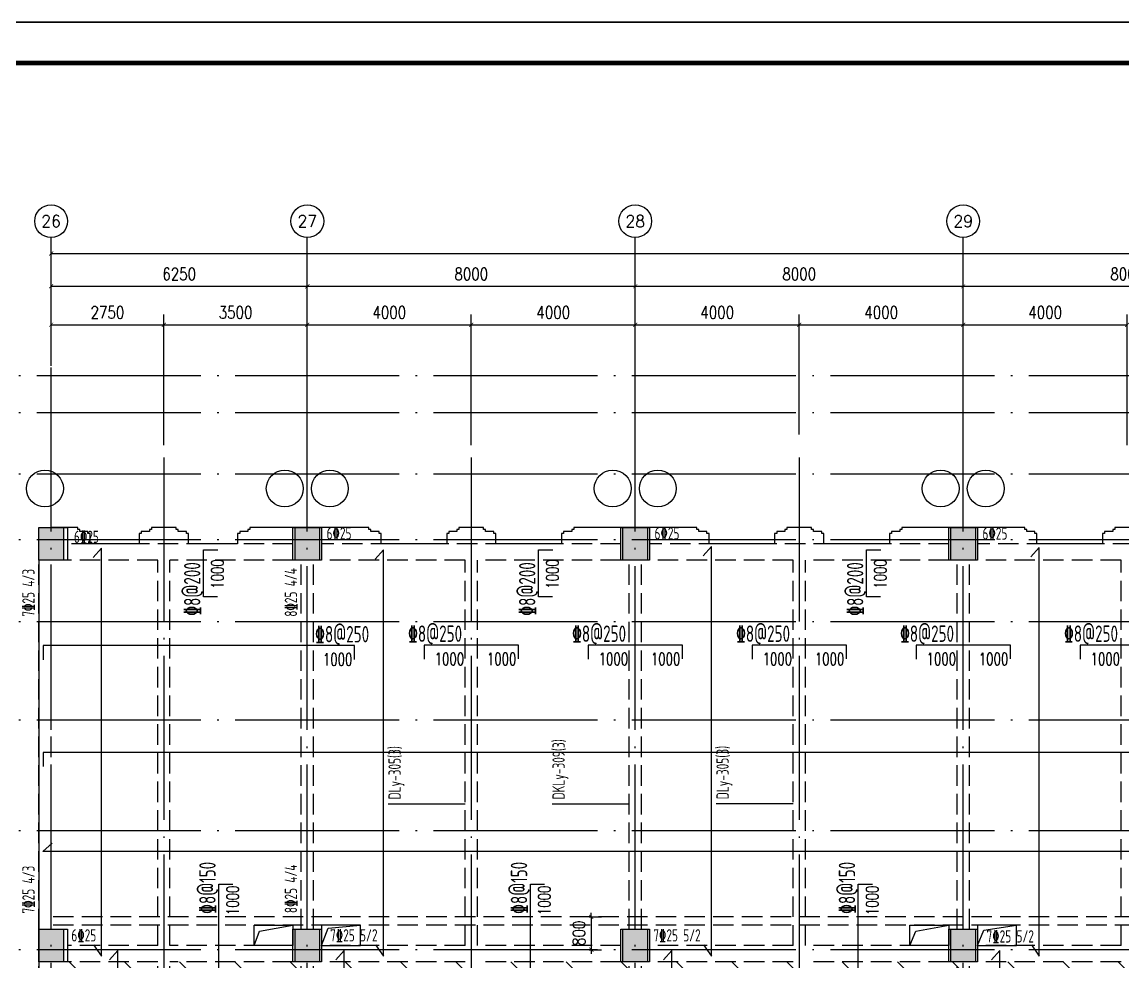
# Model space of a CAD drawing. Header units: millimetres. Extents: x 2998490 to 15040601, y 444546 to 7822218.
# Drawn here: x 14857013 to 14883870, y 7631032 to 7653964 of the extents above; entities that cross this region are included whole.
import ezdxf
from ezdxf.enums import TextEntityAlignment as Align

# ---------------------------------------------------------------- set-up
doc = ezdxf.new("R2010")
doc.units = ezdxf.units.MM
doc.header["$LTSCALE"] = 2000
doc.linetypes.add('DASH', pattern=[0.35, 0.25, -0.1])
doc.linetypes.add('DOTE', pattern=[2.42, 2, -0.2, 0.02, -0.2])
for name, color, linetype in [('3-AXIS', 3, 'Continuous'), ('3-AXIS_TEXT', 7, 'Continuous'), ('3-ban', 84, 'Continuous'), ('3-ban-hatch', 9, 'Continuous'), ('3-ban-rein', 1, 'Continuous'), ('3-ban-TEXT', 7, 'Continuous'), ('3-column-DOWN', 232, 'Continuous'), ('3-COLUMN-UP', 2, 'Continuous'), ('3-dote', 43, 'DOTE'), ('3-HATCH', 8, 'Continuous'), ('3-liang-rein-X', 54, 'Continuous'), ('3-liang-rein-Y', 130, 'Continuous'), ('3-liang-R截面-Y', 70, 'Continuous'), ('3-liang-s-1', 44, 'Continuous'), ('3-liang-xu', 120, 'DASH'), ('3-装饰线脚', 7, 'Continuous'), ('AXIS', 3, 'Continuous'), ('AXIS_TEXT', 7, 'Continuous'), ('图框', 7, 'Continuous')]:
    doc.layers.add(name, color=color, linetype=linetype)
doc.layers.add('3-零部件', color=73, linetype='Continuous', lineweight=5)
doc.styles.add('_TCH_AXIS', font='COMPLEX', dxfattribs={"bigfont": 'GBCBIG'})
doc.styles.add('COMPLEX', font='COMPLEX')
doc.styles.add('DIM_FONT', font='SIMPLEX', dxfattribs={"width": 0.8, "bigfont": 'HZTXT'})
doc.styles.add('TJ1', font='tj-romans1.shx', dxfattribs={"width": 0.8, "bigfont": 'tj-hztxt1.shx'})
doc.styles.add('TSSD_Rein', font='Tssdeng.shx', dxfattribs={"width": 0.7, "bigfont": 'hztxt.shx'})
doc.dimstyles.new('DIMN100', dxfattribs={"dimtxt": 300, "dimasz": 100, "dimexe": 250, "dimexo": 300, "dimgap": 150, "dimtad": 1, "dimdec": 0, "dimzin": 0, "dimdsep": 46, "dimtxsty": 'DIM_FONT', "dimblk": 'ARCHTICK', "dimcen": 0.09, "dimclrt": 7, "dimazin": 2, "dimtfac": 1, "dimtdec": 0, "dimtix": 1, "dimtmove": 2, "dimatfit": 3, "dimldrblk": 'ARCHTICK', "dimfxl": 0, "dimtolj": 1, "dimtzin": 0, "dimarcsym": 0})

# ---------------------------------------------------------------- blocks, each defined once
blk = doc.blocks.new('TJAD_TK_A0')
at = {"layer": '图框'}
for p, q in [((2162, 399.3), (973, 399.3)), ((973, -441.7), (2162, -441.7))]:
    blk.add_line(p, q, dxfattribs=at)
at = {"layer": '图框', "const_width": 1.2}
blk.add_lwpolyline([(2152, -431.7), (2152, 389.3), (998, 389.3), (998, -431.7)], close=True, dxfattribs=at)
blk = doc.blocks.new('_ArchTick')
at = {"color": 0, "linetype": 'ByBlock', "const_width": 0.15}
blk.add_lwpolyline([(-0.5, -0.5), (0.5, 0.5)], dxfattribs=at)
blk = doc.blocks.new('*D621')
at = {"layer": 'AXIS', "color": 0, "lineweight": -2}
for p, q in [((14857722, 7646376), (14857722, 7647766)), ((14863972, 7646376), (14863972, 7647766)), ((14857722, 7647516), (14863972, 7647516))]:
    blk.add_line(p, q, dxfattribs=at)
at = {"layer": 'Defpoints', "color": 0}
for p in [(14863972, 7647516), (14857722, 7646076), (14863972, 7646076)]:
    blk.add_point(p, dxfattribs=at)
at = {"layer": 'AXIS', "color": 0, "lineweight": -2, "xscale": 100, "yscale": 100, "zscale": 100, "rotation": 180}
blk.add_blockref('_ArchTick', (14857722, 7647516), dxfattribs=at)
at = {"layer": 'AXIS', "color": 0, "lineweight": -2, "xscale": 100, "yscale": 100, "zscale": 100}
blk.add_blockref('_ArchTick', (14863972, 7647516), dxfattribs=at)
at = {"layer": 'AXIS', "color": 7, "insert": (14860847, 7647816), "char_height": 300, "attachment_point": 5, "style": 'DIM_FONT'}
blk.add_mtext('\\A1;6250', dxfattribs=at)
blk = doc.blocks.new('*D622')
at = {"layer": 'AXIS', "color": 0, "lineweight": -2}
for p, q in [((14863972, 7646376), (14863972, 7647766)), ((14871972, 7646376), (14871972, 7647766)), ((14863972, 7647516), (14871972, 7647516))]:
    blk.add_line(p, q, dxfattribs=at)
at = {"layer": 'Defpoints', "color": 0}
for p in [(14871972, 7647516), (14863972, 7646076), (14871972, 7646076)]:
    blk.add_point(p, dxfattribs=at)
at = {"layer": 'AXIS', "color": 0, "lineweight": -2, "xscale": 100, "yscale": 100, "zscale": 100, "rotation": 180}
blk.add_blockref('_ArchTick', (14863972, 7647516), dxfattribs=at)
at = {"layer": 'AXIS', "color": 0, "lineweight": -2, "xscale": 100, "yscale": 100, "zscale": 100}
blk.add_blockref('_ArchTick', (14871972, 7647516), dxfattribs=at)
at = {"layer": 'AXIS', "color": 7, "insert": (14867972, 7647816), "char_height": 300, "attachment_point": 5, "style": 'DIM_FONT'}
blk.add_mtext('\\A1;8000', dxfattribs=at)
blk = doc.blocks.new('*D623')
at = {"layer": 'AXIS', "color": 0, "lineweight": -2}
for p, q in [((14871972, 7646376), (14871972, 7647766)), ((14879972, 7646376), (14879972, 7647766)), ((14871972, 7647516), (14879972, 7647516))]:
    blk.add_line(p, q, dxfattribs=at)
at = {"layer": 'Defpoints', "color": 0}
for p in [(14879972, 7647516), (14871972, 7646076), (14879972, 7646076)]:
    blk.add_point(p, dxfattribs=at)
at = {"layer": 'AXIS', "color": 0, "lineweight": -2, "xscale": 100, "yscale": 100, "zscale": 100, "rotation": 180}
blk.add_blockref('_ArchTick', (14871972, 7647516), dxfattribs=at)
at = {"layer": 'AXIS', "color": 0, "lineweight": -2, "xscale": 100, "yscale": 100, "zscale": 100}
blk.add_blockref('_ArchTick', (14879972, 7647516), dxfattribs=at)
at = {"layer": 'AXIS', "color": 7, "insert": (14875972, 7647816), "char_height": 300, "attachment_point": 5, "style": 'DIM_FONT'}
blk.add_mtext('\\A1;8000', dxfattribs=at)
blk = doc.blocks.new('*D624')
at = {"layer": 'AXIS', "color": 0, "lineweight": -2}
for p, q in [((14879972, 7646376), (14879972, 7647766)), ((14887972, 7646376), (14887972, 7647766)), ((14879972, 7647516), (14887972, 7647516))]:
    blk.add_line(p, q, dxfattribs=at)
at = {"layer": 'Defpoints', "color": 0}
for p in [(14887972, 7647516), (14879972, 7646076), (14887972, 7646076)]:
    blk.add_point(p, dxfattribs=at)
at = {"layer": 'AXIS', "color": 0, "lineweight": -2, "xscale": 100, "yscale": 100, "zscale": 100, "rotation": 180}
blk.add_blockref('_ArchTick', (14879972, 7647516), dxfattribs=at)
at = {"layer": 'AXIS', "color": 0, "lineweight": -2, "xscale": 100, "yscale": 100, "zscale": 100}
blk.add_blockref('_ArchTick', (14887972, 7647516), dxfattribs=at)
at = {"layer": 'AXIS', "color": 7, "insert": (14883972, 7647816), "char_height": 300, "attachment_point": 5, "style": 'DIM_FONT'}
blk.add_mtext('\\A1;8000', dxfattribs=at)
blk = doc.blocks.new('*D635')
at = {"layer": 'AXIS', "color": 0, "lineweight": -2}
for p, q in [((14857722, 7645576), (14857722, 7648566)), ((14933972, 7645576), (14933972, 7648566)), ((14857722, 7648316), (14933972, 7648316))]:
    blk.add_line(p, q, dxfattribs=at)
at = {"layer": 'Defpoints', "color": 0}
for p in [(14933972, 7648316), (14857722, 7645276), (14933972, 7645276)]:
    blk.add_point(p, dxfattribs=at)
at = {"layer": 'AXIS', "color": 0, "lineweight": -2, "xscale": 100, "yscale": 100, "zscale": 100, "rotation": 180}
blk.add_blockref('_ArchTick', (14857722, 7648316), dxfattribs=at)
at = {"layer": 'AXIS', "color": 0, "lineweight": -2, "xscale": 100, "yscale": 100, "zscale": 100}
blk.add_blockref('_ArchTick', (14933972, 7648316), dxfattribs=at)
at = {"layer": 'AXIS', "color": 7, "insert": (14895847, 7648616), "char_height": 300, "attachment_point": 5, "style": 'DIM_FONT'}
blk.add_mtext('\\A1;76250', dxfattribs=at)
blk = doc.blocks.new('_AXISO')
blk.add_circle((0, 0), 0.5)
at = {"layer": '3-AXIS_TEXT', "style": 'COMPLEX', "width": 1.041667}
blk.add_attdef('A', text='', height=0.56, dxfattribs=at).set_placement((-0.25, -0.28), (0.25, -0.28), align=Align.FIT)
blk = doc.blocks.new('*D1510')
at = {"layer": '3-零部件', "color": 0, "lineweight": -2}
for p, q in [((14857722, 7645632), (14857722, 7646828)), ((14860472, 7643638), (14860472, 7646828)), ((14857722, 7646578), (14860472, 7646578))]:
    blk.add_line(p, q, dxfattribs=at)
at = {"layer": 'Defpoints', "color": 0}
for p in [(14860472, 7646578), (14857722, 7645332), (14860472, 7643338)]:
    blk.add_point(p, dxfattribs=at)
at = {"layer": '3-零部件', "color": 0, "lineweight": -2, "xscale": 100, "yscale": 100, "zscale": 100, "rotation": 180}
blk.add_blockref('_ArchTick', (14857722, 7646578), dxfattribs=at)
at = {"layer": '3-零部件', "color": 0, "lineweight": -2, "xscale": 100, "yscale": 100, "zscale": 100}
blk.add_blockref('_ArchTick', (14860472, 7646578), dxfattribs=at)
at = {"layer": '3-零部件', "color": 7, "insert": (14859097, 7646878), "char_height": 300, "attachment_point": 5, "style": 'DIM_FONT'}
blk.add_mtext('\\A1;2750', dxfattribs=at)
blk = doc.blocks.new('*D1511')
at = {"layer": '3-零部件', "color": 0, "lineweight": -2}
for p, q in [((14860472, 7643638), (14860472, 7646828)), ((14863972, 7645199), (14863972, 7646828)), ((14860472, 7646578), (14863972, 7646578))]:
    blk.add_line(p, q, dxfattribs=at)
at = {"layer": 'Defpoints', "color": 0}
for p in [(14863972, 7646578), (14863972, 7644899), (14860472, 7643338)]:
    blk.add_point(p, dxfattribs=at)
at = {"layer": '3-零部件', "color": 0, "lineweight": -2, "xscale": 100, "yscale": 100, "zscale": 100, "rotation": 180}
blk.add_blockref('_ArchTick', (14860472, 7646578), dxfattribs=at)
at = {"layer": '3-零部件', "color": 0, "lineweight": -2, "xscale": 100, "yscale": 100, "zscale": 100}
blk.add_blockref('_ArchTick', (14863972, 7646578), dxfattribs=at)
at = {"layer": '3-零部件', "color": 7, "insert": (14862222, 7646878), "char_height": 300, "attachment_point": 5, "style": 'DIM_FONT'}
blk.add_mtext('\\A1;3500', dxfattribs=at)
blk = doc.blocks.new('*D1512')
at = {"layer": '3-零部件', "color": 0, "lineweight": -2}
for p, q in [((14863972, 7645199), (14863972, 7646828)), ((14867972, 7643638), (14867972, 7646828)), ((14863972, 7646578), (14867972, 7646578))]:
    blk.add_line(p, q, dxfattribs=at)
at = {"layer": 'Defpoints', "color": 0}
for p in [(14867972, 7646578), (14863972, 7644899), (14867972, 7643338)]:
    blk.add_point(p, dxfattribs=at)
at = {"layer": '3-零部件', "color": 0, "lineweight": -2, "xscale": 100, "yscale": 100, "zscale": 100, "rotation": 180}
blk.add_blockref('_ArchTick', (14863972, 7646578), dxfattribs=at)
at = {"layer": '3-零部件', "color": 0, "lineweight": -2, "xscale": 100, "yscale": 100, "zscale": 100}
blk.add_blockref('_ArchTick', (14867972, 7646578), dxfattribs=at)
at = {"layer": '3-零部件', "color": 7, "insert": (14865972, 7646878), "char_height": 300, "attachment_point": 5, "style": 'DIM_FONT'}
blk.add_mtext('\\A1;4000', dxfattribs=at)
blk = doc.blocks.new('*D1513')
at = {"layer": '3-零部件', "color": 0, "lineweight": -2}
for p, q in [((14867972, 7643638), (14867972, 7646828)), ((14871972, 7643902), (14871972, 7646828)), ((14867972, 7646578), (14871972, 7646578))]:
    blk.add_line(p, q, dxfattribs=at)
at = {"layer": 'Defpoints', "color": 0}
for p in [(14871972, 7646578), (14871972, 7643602), (14867972, 7643338)]:
    blk.add_point(p, dxfattribs=at)
at = {"layer": '3-零部件', "color": 0, "lineweight": -2, "xscale": 100, "yscale": 100, "zscale": 100, "rotation": 180}
blk.add_blockref('_ArchTick', (14867972, 7646578), dxfattribs=at)
at = {"layer": '3-零部件', "color": 0, "lineweight": -2, "xscale": 100, "yscale": 100, "zscale": 100}
blk.add_blockref('_ArchTick', (14871972, 7646578), dxfattribs=at)
at = {"layer": '3-零部件', "color": 7, "insert": (14869972, 7646878), "char_height": 300, "attachment_point": 5, "style": 'DIM_FONT'}
blk.add_mtext('\\A1;4000', dxfattribs=at)
blk = doc.blocks.new('*D1514')
at = {"layer": '3-零部件', "color": 0, "lineweight": -2}
for p, q in [((14871972, 7643902), (14871972, 7646828)), ((14875972, 7643902), (14875972, 7646828)), ((14871972, 7646578), (14875972, 7646578))]:
    blk.add_line(p, q, dxfattribs=at)
at = {"layer": 'Defpoints', "color": 0}
for p in [(14875972, 7646578), (14871972, 7643602), (14875972, 7643602)]:
    blk.add_point(p, dxfattribs=at)
at = {"layer": '3-零部件', "color": 0, "lineweight": -2, "xscale": 100, "yscale": 100, "zscale": 100, "rotation": 180}
blk.add_blockref('_ArchTick', (14871972, 7646578), dxfattribs=at)
at = {"layer": '3-零部件', "color": 0, "lineweight": -2, "xscale": 100, "yscale": 100, "zscale": 100}
blk.add_blockref('_ArchTick', (14875972, 7646578), dxfattribs=at)
at = {"layer": '3-零部件', "color": 7, "insert": (14873972, 7646878), "char_height": 300, "attachment_point": 5, "style": 'DIM_FONT'}
blk.add_mtext('\\A1;4000', dxfattribs=at)
blk = doc.blocks.new('*D1515')
at = {"layer": '3-零部件', "color": 0, "lineweight": -2}
for p, q in [((14875972, 7643902), (14875972, 7646828)), ((14879972, 7644273), (14879972, 7646828)), ((14875972, 7646578), (14879972, 7646578))]:
    blk.add_line(p, q, dxfattribs=at)
at = {"layer": 'Defpoints', "color": 0}
for p in [(14879972, 7646578), (14879972, 7643973), (14875972, 7643602)]:
    blk.add_point(p, dxfattribs=at)
at = {"layer": '3-零部件', "color": 0, "lineweight": -2, "xscale": 100, "yscale": 100, "zscale": 100, "rotation": 180}
blk.add_blockref('_ArchTick', (14875972, 7646578), dxfattribs=at)
at = {"layer": '3-零部件', "color": 0, "lineweight": -2, "xscale": 100, "yscale": 100, "zscale": 100}
blk.add_blockref('_ArchTick', (14879972, 7646578), dxfattribs=at)
at = {"layer": '3-零部件', "color": 7, "insert": (14877972, 7646878), "char_height": 300, "attachment_point": 5, "style": 'DIM_FONT'}
blk.add_mtext('\\A1;4000', dxfattribs=at)
blk = doc.blocks.new('*D1516')
at = {"layer": '3-零部件', "color": 0, "lineweight": -2}
for p, q in [((14879972, 7644273), (14879972, 7646828)), ((14883972, 7643638), (14883972, 7646828)), ((14879972, 7646578), (14883972, 7646578))]:
    blk.add_line(p, q, dxfattribs=at)
at = {"layer": 'Defpoints', "color": 0}
for p in [(14883972, 7646578), (14879972, 7643973), (14883972, 7643338)]:
    blk.add_point(p, dxfattribs=at)
at = {"layer": '3-零部件', "color": 0, "lineweight": -2, "xscale": 100, "yscale": 100, "zscale": 100, "rotation": 180}
blk.add_blockref('_ArchTick', (14879972, 7646578), dxfattribs=at)
at = {"layer": '3-零部件', "color": 0, "lineweight": -2, "xscale": 100, "yscale": 100, "zscale": 100}
blk.add_blockref('_ArchTick', (14883972, 7646578), dxfattribs=at)
at = {"layer": '3-零部件', "color": 7, "insert": (14881972, 7646878), "char_height": 300, "attachment_point": 5, "style": 'DIM_FONT'}
blk.add_mtext('\\A1;4000', dxfattribs=at)
blk = doc.blocks.new('*D1872')
at = {"layer": '3-ban', "color": 0, "lineweight": -2}
for p, q in [((14870900, 7632132), (14870900, 7632232)), ((14870849, 7632132), (14871150, 7632132)), ((14870900, 7632132), (14870900, 7631332)), ((14870849, 7631332), (14871150, 7631332)), ((14870900, 7631332), (14870900, 7631232))]:
    blk.add_line(p, q, dxfattribs=at)
at = {"layer": 'Defpoints', "color": 0}
for p in [(14870549, 7632132), (14870549, 7631332), (14870900, 7631332)]:
    blk.add_point(p, dxfattribs=at)
at = {"layer": '3-ban', "color": 0, "lineweight": -2, "xscale": 100, "yscale": 100, "zscale": 100}
for p, rotation in [((14870900, 7632132), 270), ((14870900, 7631332), 90)]:
    blk.add_blockref('_ArchTick', p, dxfattribs=dict(at, rotation=rotation))
at = {"layer": '3-ban', "color": 7, "insert": (14870600, 7631732), "char_height": 300, "attachment_point": 5, "rotation": 90, "style": 'DIM_FONT'}
blk.add_mtext('\\A1;800', dxfattribs=at)

msp = doc.modelspace()

# ---------------------------------------------------------------- hatches: boundary and pattern name
at = {"layer": '3-ban-hatch'}
h = msp.add_hatch(dxfattribs=at)
h.set_pattern_fill('ANSI31', color=8, scale=300, style=0)
h.set_pattern_definition([(135, (29313031.1, -44193.7), (673.51921, 673.51921), [])])
h.paths.add_polyline_path([(14930272.2, 7627632.3), (14930272.2, 7634032.3), (14930861.1, 7634032.3), (14931365.9, 7634336.8), (14933969.3, 7636939.6), (14934198.4, 7637493.7), (14934198.4, 7641172.6), (14933968.1, 7641726.2), (14931366.1, 7644328.2), (14930812, 7644557.3), (14927132.6, 7644557.3), (14926578.6, 7644328), (14923976.9, 7641726.4), (14923747.2, 7641172.6), (14923747.2, 7639632.3), (14920272.2, 7639632.3), (14920272.2, 7634032.3), (14920272.2, 7631332.3), (14920272.2, 7631032.3), (14857422.2, 7631032.3), (14857422.2, 7627632.3)])
at = {"layer": '3-HATCH'}
for points in [[(14858022.2, 7640832.3), (14857422.2, 7640832.3), (14857422.2, 7641632.3), (14858022.2, 7641632.3)], [(14864272.2, 7640832.3), (14863672.2, 7640832.3), (14863672.2, 7641632.3), (14864272.2, 7641632.3)], [(14872272.2, 7640832.3), (14871672.2, 7640832.3), (14871672.2, 7641632.3), (14872272.2, 7641632.3)], [(14880272.2, 7640832.3), (14879672.2, 7640832.3), (14879672.2, 7641632.3), (14880272.2, 7641632.3)], [(14858022.2, 7631032.3), (14857422.2, 7631032.3), (14857422.2, 7631832.3), (14858022.2, 7631832.3)], [(14864272.2, 7631032.3), (14863672.2, 7631032.3), (14863672.2, 7631832.3), (14864272.2, 7631832.3)], [(14872272.2, 7631032.3), (14871672.2, 7631032.3), (14871672.2, 7631832.3), (14872272.2, 7631832.3)], [(14880272.2, 7631032.3), (14879672.2, 7631032.3), (14879672.2, 7631832.3), (14880272.2, 7631832.3)]]:
    msp.add_hatch(color=256, dxfattribs=at).paths.add_polyline_path(points)

# ---------------------------------------------------------------- linework, layer by layer
at = {"layer": '3-AXIS', "color": 15, "linetype": 'DOTE'}
for p, q in [((14857722.2, 7617332.3), (14857722.2, 7645987.2)), ((14863972.2, 7617332.3), (14863972.2, 7645987.2)), ((14871972.2, 7617332.3), (14871972.2, 7645987.2)), ((14879972.2, 7617332.3), (14879972.2, 7645987.2)), ((14933972.2, 7645332.3), (14854749, 7645332.3)), ((14933972.2, 7644432.3), (14854749, 7644432.3)), ((14933972.2, 7642932.3), (14854749, 7642932.3)), ((14933972.2, 7641332.3), (14854749, 7641332.3)), ((14933972.2, 7639332.3), (14854749, 7639332.3)), ((14933972.2, 7636932.3), (14854749, 7636932.3)), ((14933972.2, 7634232.3), (14854749, 7634232.3)), ((14933972.2, 7631332.3), (14854749, 7631332.3))]:
    msp.add_line(p, q, dxfattribs=at)
at = {"layer": '3-ban-rein'}
for points in [[(14858756.2, 7631448.4), (14858949.7, 7631174.7), (14858949.7, 7641126.3), (14858746.6, 7640896.9)], [(14861778.9, 7639939.8), (14861440.9, 7639939.8), (14861440.9, 7641089.8), (14861787, 7641089.8)], [(14865634.5, 7631448.4), (14865828, 7631174.7), (14865828, 7641085.9), (14865624.9, 7640856.6)], [(14869950.7, 7639939.8), (14869612.8, 7639939.8), (14869612.8, 7641089.8), (14869958.8, 7641089.8)], [(14873634.5, 7631448.4), (14873828, 7631174.7), (14873828, 7641169.1), (14873624.9, 7640939.8)], [(14877950.7, 7639939.8), (14877612.8, 7639939.8), (14877612.8, 7641089.8), (14877958.8, 7641089.8)], [(14881634.5, 7631448.4), (14881828, 7631174.7), (14881828, 7641143.3), (14881624.9, 7640913.9)], [(14865122.3, 7638414.4), (14865122.3, 7638752.3), (14857525, 7638752.3), (14857525, 7638406.3)], [(14869122.3, 7638426.6), (14869122.3, 7638764.5), (14866822.3, 7638764.5), (14866822.3, 7638418.5)], [(14873122.3, 7638426.6), (14873122.3, 7638764.5), (14870822.3, 7638764.5), (14870822.3, 7638418.5)], [(14877122.3, 7638426.6), (14877122.3, 7638764.5), (14874822.3, 7638764.5), (14874822.3, 7638418.5)], [(14881122.3, 7638426.6), (14881122.3, 7638764.5), (14878822.3, 7638764.5), (14878822.3, 7638418.5)], [(14885122.3, 7638426.6), (14885122.3, 7638764.5), (14882822.3, 7638764.5), (14882822.3, 7638418.5)], [(14921361.6, 7635808.3), (14921361.6, 7636146.2), (14857525, 7636146.2), (14857525, 7635800.2)], [(14919910.3, 7633924.1), (14920184, 7633730.7), (14857522.9, 7633730.7), (14857752.2, 7633933.8)], [(14862150.7, 7630132.3), (14861812.7, 7630132.3), (14861812.7, 7632929.9), (14862158.7, 7632929.9)], [(14869750.8, 7630132.3), (14869412.9, 7630132.3), (14869412.9, 7632929.9), (14869758.9, 7632929.9)], [(14877750.8, 7630132.3), (14877412.9, 7630132.3), (14877412.9, 7632929.9), (14877758.9, 7632929.9)], [(14859154.7, 7627628.1), (14859348.2, 7627354.4), (14859348.2, 7631311.7), (14859145.1, 7631082.3)], [(14864674, 7627628.1), (14864867.4, 7627354.4), (14864867.4, 7631311.7), (14864664.3, 7631082.3)], [(14872674, 7627628.1), (14872867.4, 7627354.4), (14872867.4, 7631311.7), (14872664.3, 7631082.3)], [(14880674, 7627628.1), (14880867.4, 7627354.4), (14880867.4, 7631311.7), (14880664.3, 7631082.3)]]:
    msp.add_lwpolyline(points, dxfattribs=at)
at = {"layer": '3-column-DOWN'}
for points in [[(14858122.2, 7640832.3), (14857422.2, 7640832.3), (14857422.2, 7641632.3), (14858122.2, 7641632.3)], [(14864322.2, 7640832.3), (14863622.2, 7640832.3), (14863622.2, 7641632.3), (14864322.2, 7641632.3)], [(14872322.2, 7640832.3), (14871622.2, 7640832.3), (14871622.2, 7641632.3), (14872322.2, 7641632.3)], [(14880322.2, 7640832.3), (14879622.2, 7640832.3), (14879622.2, 7641632.3), (14880322.2, 7641632.3)], [(14858122.2, 7631032.3), (14857422.2, 7631032.3), (14857422.2, 7631832.3), (14858122.2, 7631832.3)], [(14864322.2, 7631032.3), (14863622.2, 7631032.3), (14863622.2, 7631832.3), (14864322.2, 7631832.3)], [(14872322.2, 7631032.3), (14871622.2, 7631032.3), (14871622.2, 7631832.3), (14872322.2, 7631832.3)], [(14880322.2, 7631032.3), (14879622.2, 7631032.3), (14879622.2, 7631832.3), (14880322.2, 7631832.3)]]:
    msp.add_lwpolyline(points, close=True, dxfattribs=at)
at = {"layer": '3-COLUMN-UP'}
for points in [[(14858022.2, 7640832.3), (14857422.2, 7640832.3), (14857422.2, 7641632.3), (14858022.2, 7641632.3)], [(14864272.2, 7640832.3), (14863672.2, 7640832.3), (14863672.2, 7641632.3), (14864272.2, 7641632.3)], [(14872272.2, 7640832.3), (14871672.2, 7640832.3), (14871672.2, 7641632.3), (14872272.2, 7641632.3)], [(14880272.2, 7640832.3), (14879672.2, 7640832.3), (14879672.2, 7641632.3), (14880272.2, 7641632.3)], [(14858022.2, 7631032.3), (14857422.2, 7631032.3), (14857422.2, 7631832.3), (14858022.2, 7631832.3)], [(14864272.2, 7631032.3), (14863672.2, 7631032.3), (14863672.2, 7631832.3), (14864272.2, 7631832.3)], [(14872272.2, 7631032.3), (14871672.2, 7631032.3), (14871672.2, 7631832.3), (14872272.2, 7631832.3)], [(14880272.2, 7631032.3), (14879672.2, 7631032.3), (14879672.2, 7631832.3), (14880272.2, 7631832.3)]]:
    msp.add_lwpolyline(points, close=True, dxfattribs=at)
at = {"layer": '3-dote'}
for p, q in [((14860472.1, 7643337.5), (14860472.1, 7615155.9)), ((14867972.1, 7643337.5), (14867972.1, 7615155.9)), ((14875972.1, 7643337.5), (14875972.1, 7615155.9))]:
    msp.add_line(p, q, dxfattribs=at)
at = {"layer": '3-liang-R截面-Y'}
for p, q in [((14865942.2, 7634891.8), (14867822.1, 7634891.8)), ((14869942.3, 7634891.8), (14871822.3, 7634891.8)), ((14873942.2, 7634897.3), (14875822.1, 7634897.3))]:
    msp.add_line(p, q, dxfattribs=at)
at = {"layer": '3-liang-s-1'}
for points in [[(14863972.1, 7641632.3), (14862572.2, 7641632.3), (14862572.2, 7641582.3), (14862522.2, 7641582.3), (14862522.2, 7641532.3), (14862322.2, 7641532.3), (14862322.2, 7641482.3), (14862272.2, 7641482.3), (14862272.2, 7641232.3), (14861072.2, 7641232.3), (14861072.2, 7641482.3), (14861022.2, 7641482.3), (14861022.2, 7641532.3), (14860822.2, 7641532.3), (14860822.2, 7641582.3), (14860772.2, 7641582.3), (14860772.2, 7641632.3), (14860172.2, 7641632.3), (14860172.2, 7641582.3), (14860122.2, 7641582.3), (14860122.2, 7641532.3), (14859922.2, 7641532.3), (14859922.2, 7641482.3), (14859872.2, 7641482.3), (14859872.2, 7641232.3), (14858672.2, 7641232.3), (14858672.2, 7641482.3), (14858622.2, 7641482.3), (14858622.2, 7641532.3), (14858422.2, 7641532.3), (14858422.2, 7641582.3), (14858372.2, 7641582.3), (14858372.2, 7641632.3), (14857722.1, 7641632.3)], [(14871972.1, 7641632.3), (14870472.1, 7641632.3), (14870472.1, 7641582.3), (14870422.1, 7641582.3), (14870422.1, 7641532.3), (14870222.1, 7641532.3), (14870222.1, 7641482.3), (14870172.1, 7641482.3), (14870172.1, 7641232.3), (14868572.1, 7641232.3), (14868572.1, 7641482.3), (14868522.1, 7641482.3), (14868522.1, 7641532.3), (14868322.1, 7641532.3), (14868322.1, 7641582.3), (14868272.1, 7641582.3), (14868272.1, 7641632.3), (14867672.1, 7641632.3), (14867672.1, 7641582.3), (14867622.1, 7641582.3), (14867622.1, 7641532.3), (14867422.1, 7641532.3), (14867422.1, 7641482.3), (14867372.1, 7641482.3), (14867372.1, 7641232.3), (14865772.1, 7641232.3), (14865772.1, 7641482.3), (14865722.1, 7641482.3), (14865722.1, 7641532.3), (14865522.1, 7641532.6), (14865522.1, 7641582.3), (14865472.1, 7641582.3), (14865472.1, 7641632.3), (14863972.1, 7641632.3)], [(14879972.1, 7641632.3), (14878472.1, 7641632.3), (14878472.1, 7641582.3), (14878422.1, 7641582.3), (14878422.1, 7641532.3), (14878222.1, 7641532.3), (14878222.1, 7641482.3), (14878172.1, 7641482.3), (14878172.1, 7641232.3), (14876572.1, 7641232.3), (14876572.1, 7641482.3), (14876522.1, 7641482.3), (14876522.1, 7641532.3), (14876322.1, 7641532.3), (14876322.1, 7641582.3), (14876272.1, 7641582.3), (14876272.1, 7641632.3), (14875672.1, 7641632.3), (14875672.1, 7641582.3), (14875622.1, 7641582.3), (14875622.1, 7641532.3), (14875422.1, 7641532.3), (14875422.1, 7641482.3), (14875372.1, 7641482.3), (14875372.1, 7641232.3), (14873772.1, 7641232.3), (14873772.1, 7641482.3), (14873722.1, 7641482.3), (14873722.1, 7641532.3), (14873522.1, 7641532.6), (14873522.1, 7641582.3), (14873472.1, 7641582.3), (14873472.1, 7641632.3), (14871972.1, 7641632.3)], [(14884272.1, 7641632.3), (14883672.1, 7641632.3), (14883672.1, 7641582.3), (14883622.1, 7641582.3), (14883622.1, 7641532.3), (14883422.1, 7641532.3), (14883422.1, 7641482.3), (14883372.1, 7641482.3), (14883372.1, 7641232.3), (14881772.1, 7641232.3), (14881772.1, 7641482.3), (14881722.1, 7641482.3), (14881722.1, 7641532.3), (14881522.1, 7641532.6), (14881522.1, 7641582.3), (14881472.1, 7641582.3), (14881472.1, 7641632.3), (14879972.1, 7641632.3)], [(14857422.2, 7640832.3), (14857422.2, 7617832.3)], [(14862672.2, 7631432.3), (14862803.4, 7631786.4), (14863622.2, 7631932.3)], [(14864322.2, 7631432.3), (14864480.2, 7631853.5), (14865272.2, 7631932.3)], [(14878672.2, 7631432.3), (14878812.4, 7631787.2), (14879622.2, 7631932.3)], [(14880322.2, 7631432.3), (14880478.5, 7631811.4), (14881272.2, 7631932.3)]]:
    msp.add_lwpolyline(points, dxfattribs=at)
for points in [[(14863622.2, 7631432.3), (14862672.2, 7631432.3), (14862672.2, 7631932.3), (14863622.2, 7631932.3)], [(14864322.2, 7631432.3), (14865272.2, 7631432.3), (14865272.2, 7631932.3), (14864322.2, 7631932.3)], [(14879622.2, 7631432.3), (14878672.2, 7631432.3), (14878672.2, 7631932.3), (14879622.2, 7631932.3)], [(14880322.2, 7631432.3), (14881272.2, 7631432.3), (14881272.2, 7631932.3), (14880322.2, 7631932.3)]]:
    msp.add_lwpolyline(points, close=True, dxfattribs=at)
at = {"layer": '3-liang-xu'}
for p, q in [((14863622.2, 7641232.3), (14858122.2, 7641232.3)), ((14871622.2, 7641232.3), (14864322.2, 7641232.3)), ((14879622.2, 7641232.3), (14872322.2, 7641232.3)), ((14887622.2, 7641232.3), (14880322.2, 7641232.3)), ((14857422.2, 7631832.3), (14857422.2, 7640832.3)), ((14857722.2, 7631832.3), (14857722.2, 7640832.3)), ((14860322.2, 7640832.3), (14858122.2, 7640832.3)), ((14860322.2, 7631432.3), (14860322.2, 7640832.3)), ((14863622.2, 7640832.3), (14860622.2, 7640832.3)), ((14860622.2, 7631432.3), (14860622.2, 7640832.3)), ((14863822.2, 7631832.3), (14863822.2, 7640832.3)), ((14864122.2, 7631832.3), (14864122.2, 7640832.3)), ((14867822.2, 7640832.3), (14864322.2, 7640832.3)), ((14867822.2, 7631432.3), (14867822.2, 7640832.3)), ((14871622.2, 7640832.3), (14868122.2, 7640832.3)), ((14868122.2, 7631432.3), (14868122.2, 7640832.3)), ((14871822.2, 7631832.3), (14871822.2, 7640832.3)), ((14872122.2, 7631832.3), (14872122.2, 7640832.3)), ((14875822.2, 7640832.3), (14872322.2, 7640832.3)), ((14875822.2, 7631432.3), (14875822.2, 7640832.3)), ((14879622.2, 7640832.3), (14876122.2, 7640832.3)), ((14876122.2, 7631432.3), (14876122.2, 7640832.3)), ((14879822.2, 7631832.3), (14879822.2, 7640832.3)), ((14880122.2, 7631832.3), (14880122.2, 7640832.3)), ((14883822.2, 7640832.3), (14880322.2, 7640832.3)), ((14883822.2, 7631432.3), (14883822.2, 7640832.3)), ((14919872.1, 7632132.3), (14857722.1, 7632132.3)), ((14919872.1, 7631932.3), (14857722.1, 7631932.3)), ((14860322.2, 7631432.3), (14858122.2, 7631432.3)), ((14863622.2, 7631432.3), (14860622.2, 7631432.3)), ((14867822.2, 7631432.3), (14864322.2, 7631432.3)), ((14871622.2, 7631432.3), (14868122.2, 7631432.3)), ((14875822.2, 7631432.3), (14872322.2, 7631432.3)), ((14879622.2, 7631432.3), (14876122.2, 7631432.3)), ((14883822.2, 7631432.3), (14880322.2, 7631432.3)), ((14857422.2, 7627632.3), (14857422.2, 7631032.3)), ((14857722.2, 7627632.3), (14857722.2, 7631032.3)), ((14860322.2, 7631032.3), (14858122.2, 7631032.3)), ((14860322.2, 7627632.3), (14860322.2, 7631032.3)), ((14860622.2, 7627632.3), (14860622.2, 7631032.3)), ((14863622.2, 7631032.3), (14860622.2, 7631032.3)), ((14863822.2, 7627632.3), (14863822.2, 7631032.3)), ((14864122.2, 7627632.3), (14864122.2, 7631032.3)), ((14867822.2, 7631032.3), (14864322.2, 7631032.3)), ((14871622.2, 7631032.3), (14868122.2, 7631032.3)), ((14871822.2, 7627632.3), (14871822.2, 7631032.3)), ((14872122.2, 7627632.3), (14872122.2, 7631032.3)), ((14875822.2, 7631032.3), (14872322.2, 7631032.3)), ((14879622.2, 7631032.3), (14876122.2, 7631032.3)), ((14879822.2, 7627632.3), (14879822.2, 7631032.3)), ((14880122.2, 7627632.3), (14880122.2, 7631032.3)), ((14883822.2, 7631032.3), (14880322.2, 7631032.3))]:
    msp.add_line(p, q, dxfattribs=at)
at = {"layer": '3-装饰线脚'}
for centre in [(14857572.2, 7642582.3), (14863422.2, 7642582.3), (14864522.2, 7642582.3), (14871422.2, 7642582.3), (14872522.2, 7642582.3), (14879422.2, 7642582.3), (14880522.2, 7642582.3)]:
    msp.add_circle(centre, 450, dxfattribs=at)
at = {"layer": 'AXIS'}
for p, q in [((14857722.2, 7646075.5), (14857722.2, 7648705)), ((14863972.2, 7646075.5), (14863972.2, 7648705)), ((14871972.2, 7646075.5), (14871972.2, 7648705)), ((14879972.2, 7646075.5), (14879972.2, 7648705))]:
    msp.add_line(p, q, dxfattribs=at)

# ---------------------------------------------------------------- block references
ref = msp.add_blockref('_AXISO', (14857722.2, 7649105), dxfattribs=dict(at, xscale=800, yscale=800, zscale=800))
ref.add_attrib('A', '26', dxfattribs={"layer": 'AXIS_TEXT', "height": 294.28, "style": '_TCH_AXIS'}).set_placement((14857484, 7648957.9), (14857960.4, 7648957.9), align=Align.FIT)
ref = msp.add_blockref('_AXISO', (14863972.2, 7649105), dxfattribs=dict(at, xscale=800, yscale=800, zscale=800))
ref.add_attrib('A', '27', dxfattribs={"layer": 'AXIS_TEXT', "height": 294.28, "style": '_TCH_AXIS'}).set_placement((14863734, 7648957.9), (14864210.4, 7648957.9), align=Align.FIT)
ref = msp.add_blockref('_AXISO', (14871972.2, 7649105), dxfattribs=dict(at, xscale=800, yscale=800, zscale=800))
ref.add_attrib('A', '28', dxfattribs={"layer": 'AXIS_TEXT', "height": 294.28, "style": '_TCH_AXIS'}).set_placement((14871734, 7648957.9), (14872210.4, 7648957.9), align=Align.FIT)
ref = msp.add_blockref('_AXISO', (14879972.2, 7649105), dxfattribs=dict(at, xscale=800, yscale=800, zscale=800))
ref.add_attrib('A', '29', dxfattribs={"layer": 'AXIS_TEXT', "height": 294.28, "style": '_TCH_AXIS'}).set_placement((14879734, 7648957.9), (14880210.4, 7648957.9), align=Align.FIT)
at = {"layer": '图框', "xscale": 100, "yscale": 100, "zscale": 100}
for p in [(14744694.6, 7698133.9), (14744694.6, 7614033.9)]:
    msp.add_blockref('TJAD_TK_A0', p, dxfattribs=at)

# ---------------------------------------------------------------- texts
at = {"layer": '3-ban', "style": 'TSSD_Rein', "width": 0.7}
for s, rotation, p in [('%%1328@200', 89.99419, (14861363.9, 7639478.7, -5065)), ('%%1328@200', 89.99419, (14869535.7, 7639478.7, -5065)), ('%%1328@200', 89.99419, (14877535.7, 7639478.7, -5065)), ('%%1328@250', 0.00581, (14864162.3, 7638829.3, -5065)), ('%%1328@250', 0.00581, (14866429.8, 7638841.5, -5065)), ('%%1328@250', 0.00581, (14870429.8, 7638841.5, -5065)), ('%%1328@250', 0.00581, (14874429.8, 7638841.5, -5065)), ('%%1328@250', 0.00581, (14878429.8, 7638841.5, -5065)), ('%%1328@250', 0.00581, (14882429.8, 7638841.5, -5065)), ('%%1328@150', 89.99419, (14861735.6, 7632205.9, -5065)), ('%%1328@150', 89.99419, (14869335.8, 7632205.9, -5065)), ('%%1328@150', 89.99419, (14877335.8, 7632205.9, -5065))]:
    msp.add_text(s, height=400, rotation=rotation, dxfattribs=at).set_placement(p)
at = {"layer": '3-ban-TEXT', "style": 'TJ1', "width": 0.7}
for p in [(14861930.8, 7640136.8), (14870102.7, 7640136.8), (14878102.7, 7640136.8), (14862302.6, 7632174.9), (14869902.7, 7632174.9), (14877902.7, 7632174.9)]:
    msp.add_text('1000', height=300, rotation=90, dxfattribs=at).set_placement(p)
for p in [(14864351.9, 7638262.4), (14867078.9, 7638274.7), (14868351.9, 7638274.7), (14871078.9, 7638274.7), (14872351.9, 7638274.7), (14875078.9, 7638274.7), (14876351.9, 7638274.7), (14879078.9, 7638274.7), (14880351.9, 7638274.7), (14883078.9, 7638274.7)]:
    msp.add_text('1000', height=300, dxfattribs=at).set_placement(p)
at = {"layer": '3-liang-rein-X', "style": 'TSSD_Rein', "width": 0.7}
for s, p in [('6%%13225', (14858280.3, 7641254.7)), ('6%%13225', (14864442.1, 7641337.7)), ('6%%13225', (14872442.1, 7641339.4)), ('6%%13225', (14880442.1, 7641335.1)), ('6%%13225', (14858215.9, 7631532.3)), ('7%%13225 5/2', (14864527.6, 7631532.3)), ('7%%13225 5/2', (14872411.3, 7631532.3)), ('7%%13225 5/2', (14880539.9, 7631507.1))]:
    msp.add_text(s, height=300, dxfattribs=at).set_placement(p)
at = {"layer": '3-liang-rein-Y', "style": 'TSSD_Rein', "width": 0.7}
for s, p in [('7%%13225 4/3', (14857319.5, 7639455)), ('8%%13225 4/4', (14863721.1, 7639455)), ('7%%13225 4/3', (14857319.5, 7632214.5)), ('8%%13225 4/4', (14863721.1, 7632223.4))]:
    msp.add_text(s, height=300, rotation=90, dxfattribs=at).set_placement(p)
at = {"layer": '3-liang-R截面-Y', "style": 'TSSD_Rein', "width": 0.7}
for s, p in [('DKLy-309(3)', (14870252, 7634996)), ('DLy-305(3)', (14866251.8, 7634996)), ('DLy-305(3)', (14874251.8, 7635001.5))]:
    msp.add_text(s, height=300, rotation=90, dxfattribs=at).set_placement(p)

# ---------------------------------------------------------------- dimensions: what is measured, and where the dimension line sits
at = {"layer": '3-ban'}
dim = msp.add_linear_dim(base=(14870899.7, 7631332.3), p1=(14870549.2, 7632132.3), p2=(14870549.2, 7631332.3), angle=90, dimstyle='DIMN100', dxfattribs=at)
dim.commit()
dim.dimension.update_dxf_attribs({"geometry": '*D1872', "text_midpoint": (14870599.7, 7631732.3)})
at = {"layer": '3-零部件'}
for base, p1, p2, picture, middle in [((14860472.1, 7646578.3), (14857722.1, 7645332.3), (14860472.1, 7643337.5), '*D1510', (14859097.1, 7646878.3)), ((14863972.1, 7646578.3), (14860472.1, 7643337.5), (14863972.1, 7644898.9), '*D1511', (14862222.1, 7646878.3)), ((14867972.1, 7646578.3), (14863972.1, 7644898.9), (14867972.1, 7643337.5), '*D1512', (14865972.1, 7646878.3)), ((14871972.1, 7646578.3), (14867972.1, 7643337.5), (14871972.1, 7643602.3), '*D1513', (14869972.1, 7646878.3)), ((14875972.1, 7646578.3), (14871972.1, 7643602.3), (14875972.1, 7643602.3), '*D1514', (14873972.1, 7646878.3)), ((14879972.1, 7646578.3), (14875972.1, 7643602.3), (14879972.1, 7643973.2), '*D1515', (14877972.1, 7646878.3)), ((14883972.1, 7646578.3), (14879972.1, 7643973.2), (14883972.1, 7643337.5), '*D1516', (14881972.1, 7646878.3))]:
    dim = msp.add_linear_dim(base=base, p1=p1, p2=p2, dimstyle='DIMN100', dxfattribs=at)
    dim.commit()
    dim.dimension.update_dxf_attribs({"geometry": picture, "text_midpoint": middle})
at = {"layer": 'AXIS'}
for p1, p2, distance, picture, middle in [((14857722.2, 7645275.5), (14933972.2, 7645275.5), 3040.9, '*D635', (14895847.2, 7648616.4)), ((14857722.2, 7646075.5), (14863972.2, 7646075.5), 1440.9, '*D621', (14860847.2, 7647816.4)), ((14863972.2, 7646075.5), (14871972.2, 7646075.5), 1440.9, '*D622', (14867972.2, 7647816.4)), ((14871972.2, 7646075.5), (14879972.2, 7646075.5), 1440.9, '*D623', (14875972.2, 7647816.4)), ((14879972.2, 7646075.5), (14887972.2, 7646075.5), 1440.9, '*D624', (14883972.2, 7647816.4))]:
    dim = msp.add_aligned_dim(p1=p1, p2=p2, distance=distance, dimstyle='DIMN100', dxfattribs=at)
    dim.commit()
    dim.dimension.update_dxf_attribs({"geometry": picture, "text_midpoint": middle})

doc.saveas('drawing.dxf')
